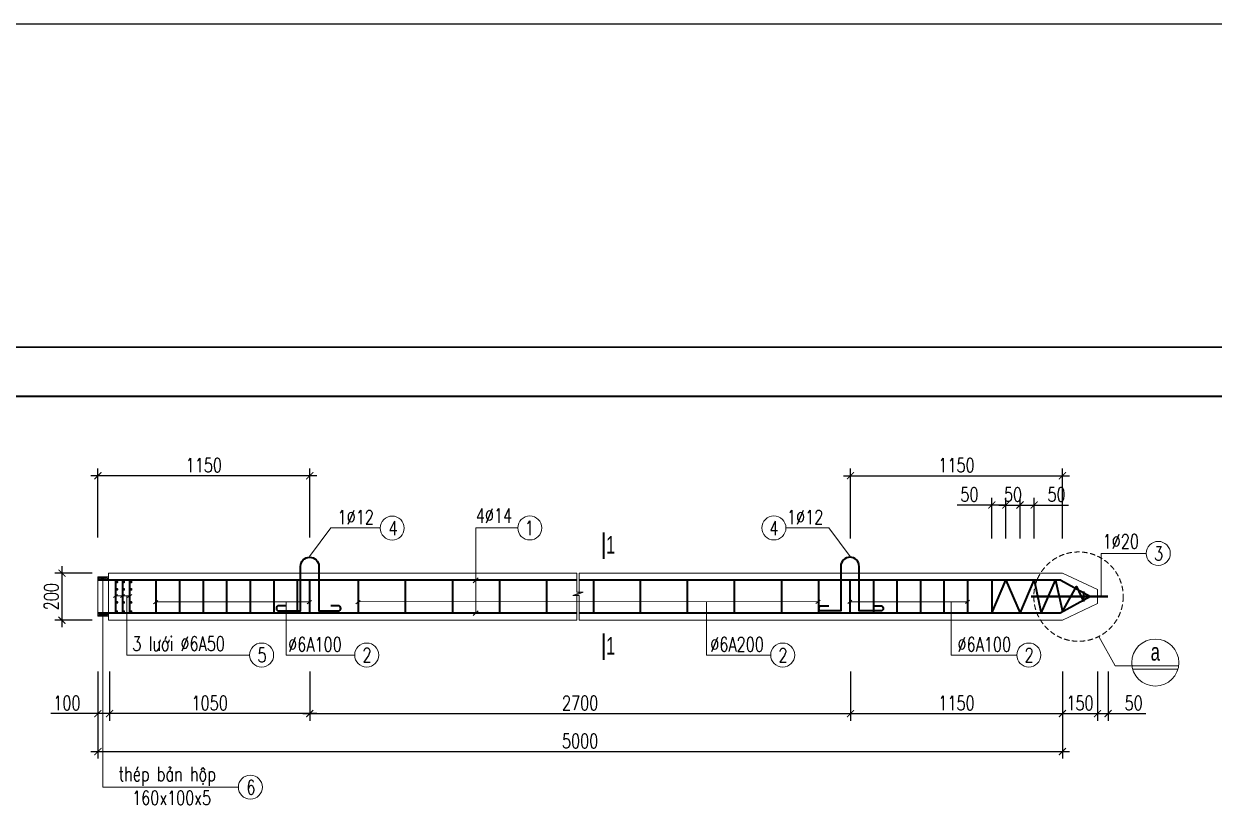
# Model space of a CAD drawing. Extents: x -2098986 to 943, y -1296280 to 73591.
# Drawn here: x -1812149 to -1795292, y -1062974 to -1051774 of the extents above; entities that cross this region are included whole.
import ezdxf
from ezdxf.enums import TextEntityAlignment as Align

# ---------------------------------------------------------------- set-up
doc = ezdxf.new("R2010")
doc.units = 0
doc.header["$LTSCALE"] = 150
doc.header["$PDMODE"] = 35
doc.linetypes.add('HIDDEN', pattern=[0.375, 0.25, -0.125])
doc.layers.get('Defpoints').update_dxf_attribs({"lineweight": 18})
for name, color, linetype, lineweight in [('05.Text', 253, 'Continuous', 18), ('11.Khung bo', 32, 'Continuous', 50), ('12.Khung', 36, 'Continuous', 25), ('KCVN-THAY', 7, 'Continuous', 25), ('LS-DIM', 251, 'Continuous', 13), ('LS-HATCH', 147, 'Continuous', 9), ('LS-TEXT', 60, 'Continuous', 20), ('LS-THAY', 7, 'Continuous', 20), ('LS-THEP', 3, 'Continuous', 35)]:
    doc.layers.add(name, color=color, linetype=linetype, lineweight=lineweight)
doc.layers.add('DIM', color=1, linetype='Continuous')
doc.layers.add('Tpl_Bound', color=1, linetype='Continuous', plot=False)
doc.styles.add('KCVN-LEADER', font='vnromadi.shx', dxfattribs={"width": 0.7, "height": 4})
doc.styles.add('ROMANS', font='ROMANS.shx', dxfattribs={"width": 0.75, "bigfont": 'VNS.shx'})
doc.styles.add('vnsimpli', font='vnsimli.shx', dxfattribs={"width": 0.75})
doc.dimstyles.new('D50(200)', dxfattribs={"dimtxt": 200, "dimasz": 100, "dimexe": 100, "dimexo": 0, "dimgap": 50, "dimtad": 1, "dimdec": 0, "dimlfac": 0.5, "dimzin": 0, "dimdsep": 46, "dimtxsty": 'vnsimpli', "dimblk1": 'ARCHTICK', "dimblk2": 'ARCHTICK', "dimsah": 1, "dimcen": 0, "dimdle": 100, "dimclrd": 256, "dimclre": 256, "dimclrt": 60, "dimadec": 0, "dimazin": 0, "dimtfac": 0.02, "dimtdec": 0, "dimtmove": 0, "dimatfit": 3, "dimldrblk": 'ARCHTICK', "dimfxl": 100, "dimtolj": 1, "dimtzin": 0, "dimarcsym": 0})

# ---------------------------------------------------------------- blocks, each defined once
blk = doc.blocks.new('_ArchTick')
at = {"layer": 'DIM', "color": 0, "const_width": 0.15}
blk.add_lwpolyline([(-0.5, -0.5), (0.5, 0.5)], dxfattribs=at)
blk = doc.blocks.new('*D204')
at = {"layer": 'Defpoints', "color": 0, "transparency": 16777216}
for p in [(-1798242, -1058593), (-1798442, -1059066), (-1798242, -1059066)]:
    blk.add_point(p, dxfattribs=at)
at = {"layer": 'LS-DIM', "lineweight": -2, "transparency": 16777216}
for p, q in [((-1798442, -1059066), (-1798442, -1058493)), ((-1798242, -1059066), (-1798242, -1058493)), ((-1798442, -1058593), (-1798930, -1058593)), ((-1798242, -1058593), (-1798542, -1058593))]:
    blk.add_line(p, q, dxfattribs=at)
at = {"layer": 'LS-DIM', "lineweight": -2, "transparency": 16777216, "xscale": 100, "yscale": 100, "zscale": 100, "rotation": 180}
blk.add_blockref('_ArchTick', (-1798442, -1058593), dxfattribs=at)
at = {"layer": 'LS-DIM', "lineweight": -2, "transparency": 16777216, "xscale": 100, "yscale": 100, "zscale": 100}
blk.add_blockref('_ArchTick', (-1798242, -1058593), dxfattribs=at)
at = {"layer": 'LS-DIM', "color": 60, "transparency": 16777216, "insert": (-1798758, -1058443), "char_height": 200, "attachment_point": 5, "style": 'vnsimpli'}
blk.add_mtext('\\A1;50', dxfattribs=at)
blk = doc.blocks.new('*D205')
at = {"layer": 'Defpoints', "color": 0, "transparency": 16777216}
for p in [(-1811179, -1059559), (-1811609, -1060226), (-1811179, -1060226)]:
    blk.add_point(p, dxfattribs=at)
at = {"layer": 'LS-DIM', "lineweight": -2, "transparency": 16777216}
for p, q in [((-1811179, -1059559), (-1811709, -1059559)), ((-1811609, -1059459), (-1811609, -1060326)), ((-1811179, -1060226), (-1811709, -1060226))]:
    blk.add_line(p, q, dxfattribs=at)
at = {"layer": 'LS-DIM', "lineweight": -2, "transparency": 16777216, "xscale": 100, "yscale": 100, "zscale": 100}
for p, rotation in [((-1811609, -1059559), 90), ((-1811609, -1060226), 270)]:
    blk.add_blockref('_ArchTick', p, dxfattribs=dict(at, rotation=rotation))
at = {"layer": 'LS-DIM', "color": 60, "transparency": 16777216, "insert": (-1811759, -1059892), "char_height": 200, "attachment_point": 5, "rotation": 90, "style": 'vnsimpli'}
blk.add_mtext('\\A1;200', dxfattribs=at)
blk = doc.blocks.new('*D206')
at = {"layer": 'Defpoints', "color": 0, "transparency": 16777216}
for p in [(-1796944, -1060953), (-1796795, -1060953), (-1796795, -1061549)]:
    blk.add_point(p, dxfattribs=at)
at = {"layer": 'LS-DIM', "lineweight": -2, "transparency": 16777216}
for p, q in [((-1796944, -1060953), (-1796944, -1061649)), ((-1796795, -1060953), (-1796795, -1061649)), ((-1797044, -1061549), (-1796795, -1061549)), ((-1796795, -1061549), (-1796261, -1061549))]:
    blk.add_line(p, q, dxfattribs=at)
at = {"layer": 'LS-DIM', "lineweight": -2, "transparency": 16777216, "xscale": 100, "yscale": 100, "zscale": 100, "rotation": 180}
blk.add_blockref('_ArchTick', (-1796944, -1061549), dxfattribs=at)
at = {"layer": 'LS-DIM', "lineweight": -2, "transparency": 16777216, "xscale": 100, "yscale": 100, "zscale": 100}
blk.add_blockref('_ArchTick', (-1796795, -1061549), dxfattribs=at)
at = {"layer": 'LS-DIM', "color": 60, "transparency": 16777216, "insert": (-1796433, -1061399), "char_height": 200, "attachment_point": 5, "style": 'vnsimpli'}
blk.add_mtext('\\A1;50', dxfattribs=at)
blk = doc.blocks.new('*D207')
at = {"layer": 'Defpoints', "color": 0, "transparency": 16777216}
for p in [(-1797442, -1060953), (-1796944, -1060953), (-1796944, -1061549)]:
    blk.add_point(p, dxfattribs=at)
at = {"layer": 'LS-DIM', "lineweight": -2, "transparency": 16777216}
for p, q in [((-1797442, -1060953), (-1797442, -1061649)), ((-1796944, -1060953), (-1796944, -1061649)), ((-1797542, -1061549), (-1796844, -1061549))]:
    blk.add_line(p, q, dxfattribs=at)
at = {"layer": 'LS-DIM', "lineweight": -2, "transparency": 16777216, "xscale": 100, "yscale": 100, "zscale": 100, "rotation": 180}
blk.add_blockref('_ArchTick', (-1797442, -1061549), dxfattribs=at)
at = {"layer": 'LS-DIM', "lineweight": -2, "transparency": 16777216, "xscale": 100, "yscale": 100, "zscale": 100}
blk.add_blockref('_ArchTick', (-1796944, -1061549), dxfattribs=at)
at = {"layer": 'LS-DIM', "color": 60, "transparency": 16777216, "insert": (-1797193, -1061399), "char_height": 200, "attachment_point": 5, "style": 'vnsimpli'}
blk.add_mtext('\\A1;150', dxfattribs=at)
blk = doc.blocks.new('*D208')
at = {"layer": 'Defpoints', "color": 0, "transparency": 16777216}
for p in [(-1811100, -1058178), (-1811100, -1059053), (-1808100, -1059053)]:
    blk.add_point(p, dxfattribs=at)
at = {"layer": 'LS-DIM', "lineweight": -2, "transparency": 16777216}
for p, q in [((-1811100, -1059053), (-1811100, -1058078)), ((-1808100, -1059053), (-1808100, -1058078)), ((-1808000, -1058178), (-1811200, -1058178))]:
    blk.add_line(p, q, dxfattribs=at)
at = {"layer": 'LS-DIM', "lineweight": -2, "transparency": 16777216, "xscale": 100, "yscale": 100, "zscale": 100, "rotation": 180}
blk.add_blockref('_ArchTick', (-1811100, -1058178), dxfattribs=at)
at = {"layer": 'LS-DIM', "lineweight": -2, "transparency": 16777216, "xscale": 100, "yscale": 100, "zscale": 100}
blk.add_blockref('_ArchTick', (-1808100, -1058178), dxfattribs=at)
at = {"layer": 'LS-DIM', "color": 60, "transparency": 16777216, "insert": (-1809600, -1058028), "char_height": 200, "attachment_point": 5, "style": 'vnsimpli'}
blk.add_mtext('\\A1;1150', dxfattribs=at)
blk = doc.blocks.new('*D209')
at = {"layer": 'Defpoints', "color": 0, "transparency": 16777216}
for p in [(-1811100, -1060953), (-1810934, -1060953), (-1810934, -1061549)]:
    blk.add_point(p, dxfattribs=at)
at = {"layer": 'LS-DIM', "lineweight": -2, "transparency": 16777216}
for p, q in [((-1811100, -1060953), (-1811100, -1061649)), ((-1810934, -1060953), (-1810934, -1061649)), ((-1811100, -1061549), (-1811767, -1061549)), ((-1810934, -1061549), (-1811200, -1061549))]:
    blk.add_line(p, q, dxfattribs=at)
at = {"layer": 'LS-DIM', "lineweight": -2, "transparency": 16777216, "xscale": 100, "yscale": 100, "zscale": 100, "rotation": 180}
blk.add_blockref('_ArchTick', (-1811100, -1061549), dxfattribs=at)
at = {"layer": 'LS-DIM', "lineweight": -2, "transparency": 16777216, "xscale": 100, "yscale": 100, "zscale": 100}
blk.add_blockref('_ArchTick', (-1810934, -1061549), dxfattribs=at)
at = {"layer": 'LS-DIM', "color": 60, "transparency": 16777216, "insert": (-1811538, -1061399), "char_height": 200, "attachment_point": 5, "style": 'vnsimpli'}
blk.add_mtext('\\A1;100', dxfattribs=at)
blk = doc.blocks.new('*D210')
at = {"layer": 'Defpoints', "color": 0, "transparency": 16777216}
for p in [(-1810934, -1060953), (-1808100, -1060953), (-1810934, -1061549)]:
    blk.add_point(p, dxfattribs=at)
at = {"layer": 'LS-DIM', "lineweight": -2, "transparency": 16777216}
for p, q in [((-1810934, -1060953), (-1810934, -1061649)), ((-1808100, -1060953), (-1808100, -1061649)), ((-1808000, -1061549), (-1811034, -1061549))]:
    blk.add_line(p, q, dxfattribs=at)
at = {"layer": 'LS-DIM', "lineweight": -2, "transparency": 16777216, "xscale": 100, "yscale": 100, "zscale": 100, "rotation": 180}
blk.add_blockref('_ArchTick', (-1810934, -1061549), dxfattribs=at)
at = {"layer": 'LS-DIM', "lineweight": -2, "transparency": 16777216, "xscale": 100, "yscale": 100, "zscale": 100}
blk.add_blockref('_ArchTick', (-1808100, -1061549), dxfattribs=at)
at = {"layer": 'LS-DIM', "color": 60, "transparency": 16777216, "insert": (-1809517, -1061399), "char_height": 200, "attachment_point": 5, "style": 'vnsimpli'}
blk.add_mtext('\\A1;1050', dxfattribs=at)
blk = doc.blocks.new('*D211')
at = {"layer": 'Defpoints', "color": 0, "transparency": 16777216}
for p in [(-1811100, -1060953), (-1797442, -1060953), (-1797442, -1062087)]:
    blk.add_point(p, dxfattribs=at)
at = {"layer": 'LS-DIM', "lineweight": -2, "transparency": 16777216}
for p, q in [((-1811100, -1060953), (-1811100, -1062187)), ((-1797442, -1060953), (-1797442, -1062187)), ((-1811200, -1062087), (-1797342, -1062087))]:
    blk.add_line(p, q, dxfattribs=at)
at = {"layer": 'LS-DIM', "lineweight": -2, "transparency": 16777216, "xscale": 100, "yscale": 100, "zscale": 100, "rotation": 180}
blk.add_blockref('_ArchTick', (-1811100, -1062087), dxfattribs=at)
at = {"layer": 'LS-DIM', "lineweight": -2, "transparency": 16777216, "xscale": 100, "yscale": 100, "zscale": 100}
blk.add_blockref('_ArchTick', (-1797442, -1062087), dxfattribs=at)
at = {"layer": 'LS-DIM', "color": 60, "transparency": 16777216, "insert": (-1804271, -1061937), "char_height": 200, "attachment_point": 5, "style": 'vnsimpli'}
blk.add_mtext('\\A1;5000', dxfattribs=at)
blk = doc.blocks.new('*D212')
at = {"layer": 'Defpoints', "color": 0, "transparency": 16777216}
for p in [(-1797442, -1058178), (-1800442, -1059066), (-1797442, -1059066)]:
    blk.add_point(p, dxfattribs=at)
at = {"layer": 'LS-DIM', "lineweight": -2, "transparency": 16777216}
for p, q in [((-1800442, -1059066), (-1800442, -1058078)), ((-1797442, -1059066), (-1797442, -1058078)), ((-1800542, -1058178), (-1797342, -1058178))]:
    blk.add_line(p, q, dxfattribs=at)
at = {"layer": 'LS-DIM', "lineweight": -2, "transparency": 16777216, "xscale": 100, "yscale": 100, "zscale": 100, "rotation": 180}
blk.add_blockref('_ArchTick', (-1800442, -1058178), dxfattribs=at)
at = {"layer": 'LS-DIM', "lineweight": -2, "transparency": 16777216, "xscale": 100, "yscale": 100, "zscale": 100}
blk.add_blockref('_ArchTick', (-1797442, -1058178), dxfattribs=at)
at = {"layer": 'LS-DIM', "color": 60, "transparency": 16777216, "insert": (-1798942, -1058028), "char_height": 200, "attachment_point": 5, "style": 'vnsimpli'}
blk.add_mtext('\\A1;1150', dxfattribs=at)
blk = doc.blocks.new('*D213')
at = {"layer": 'Defpoints', "color": 0, "transparency": 16777216}
for p in [(-1800442, -1060953), (-1797442, -1060953), (-1797442, -1061549)]:
    blk.add_point(p, dxfattribs=at)
at = {"layer": 'LS-DIM', "lineweight": -2, "transparency": 16777216}
for p, q in [((-1800442, -1060953), (-1800442, -1061649)), ((-1797442, -1060953), (-1797442, -1061649)), ((-1800542, -1061549), (-1797342, -1061549))]:
    blk.add_line(p, q, dxfattribs=at)
at = {"layer": 'LS-DIM', "lineweight": -2, "transparency": 16777216, "xscale": 100, "yscale": 100, "zscale": 100, "rotation": 180}
blk.add_blockref('_ArchTick', (-1800442, -1061549), dxfattribs=at)
at = {"layer": 'LS-DIM', "lineweight": -2, "transparency": 16777216, "xscale": 100, "yscale": 100, "zscale": 100}
blk.add_blockref('_ArchTick', (-1797442, -1061549), dxfattribs=at)
at = {"layer": 'LS-DIM', "color": 60, "transparency": 16777216, "insert": (-1798942, -1061399), "char_height": 200, "attachment_point": 5, "style": 'vnsimpli'}
blk.add_mtext('\\A1;1150', dxfattribs=at)
blk = doc.blocks.new('*D214')
at = {"layer": 'Defpoints', "color": 0, "transparency": 16777216}
for p in [(-1808100, -1060953), (-1800442, -1060953), (-1800442, -1061549)]:
    blk.add_point(p, dxfattribs=at)
at = {"layer": 'LS-DIM', "lineweight": -2, "transparency": 16777216}
for p, q in [((-1808100, -1060953), (-1808100, -1061649)), ((-1800442, -1060953), (-1800442, -1061649)), ((-1808200, -1061549), (-1800342, -1061549))]:
    blk.add_line(p, q, dxfattribs=at)
at = {"layer": 'LS-DIM', "lineweight": -2, "transparency": 16777216, "xscale": 100, "yscale": 100, "zscale": 100, "rotation": 180}
blk.add_blockref('_ArchTick', (-1808100, -1061549), dxfattribs=at)
at = {"layer": 'LS-DIM', "lineweight": -2, "transparency": 16777216, "xscale": 100, "yscale": 100, "zscale": 100}
blk.add_blockref('_ArchTick', (-1800442, -1061549), dxfattribs=at)
at = {"layer": 'LS-DIM', "color": 60, "transparency": 16777216, "insert": (-1804271, -1061399), "char_height": 200, "attachment_point": 5, "style": 'vnsimpli'}
blk.add_mtext('\\A1;2700', dxfattribs=at)
blk = doc.blocks.new('*D246')
at = {"layer": 'Defpoints', "color": 0, "transparency": 16777216}
for p in [(-1798042, -1058593), (-1798242, -1059066), (-1798042, -1059066)]:
    blk.add_point(p, dxfattribs=at)
at = {"layer": 'LS-DIM', "lineweight": -2, "transparency": 16777216}
for p, q in [((-1798242, -1059066), (-1798242, -1058493)), ((-1798042, -1059066), (-1798042, -1058493)), ((-1798342, -1058593), (-1797942, -1058593))]:
    blk.add_line(p, q, dxfattribs=at)
at = {"layer": 'LS-DIM', "lineweight": -2, "transparency": 16777216, "xscale": 100, "yscale": 100, "zscale": 100, "rotation": 180}
blk.add_blockref('_ArchTick', (-1798242, -1058593), dxfattribs=at)
at = {"layer": 'LS-DIM', "lineweight": -2, "transparency": 16777216, "xscale": 100, "yscale": 100, "zscale": 100}
blk.add_blockref('_ArchTick', (-1798042, -1058593), dxfattribs=at)
at = {"layer": 'LS-DIM', "color": 60, "transparency": 16777216, "insert": (-1798142, -1058443), "char_height": 200, "attachment_point": 5, "style": 'vnsimpli'}
blk.add_mtext('\\A1;50', dxfattribs=at)
blk = doc.blocks.new('*D247')
at = {"layer": 'Defpoints', "color": 0, "transparency": 16777216}
for p in [(-1797842, -1058593), (-1798042, -1059066), (-1797842, -1059066)]:
    blk.add_point(p, dxfattribs=at)
at = {"layer": 'LS-DIM', "lineweight": -2, "transparency": 16777216}
for p, q in [((-1798042, -1059066), (-1798042, -1058493)), ((-1797842, -1059066), (-1797842, -1058493)), ((-1798142, -1058593), (-1797842, -1058593)), ((-1797842, -1058593), (-1797354, -1058593))]:
    blk.add_line(p, q, dxfattribs=at)
at = {"layer": 'LS-DIM', "lineweight": -2, "transparency": 16777216, "xscale": 100, "yscale": 100, "zscale": 100, "rotation": 180}
blk.add_blockref('_ArchTick', (-1798042, -1058593), dxfattribs=at)
at = {"layer": 'LS-DIM', "lineweight": -2, "transparency": 16777216, "xscale": 100, "yscale": 100, "zscale": 100}
blk.add_blockref('_ArchTick', (-1797842, -1058593), dxfattribs=at)
at = {"layer": 'LS-DIM', "color": 60, "transparency": 16777216, "insert": (-1797525, -1058443), "char_height": 200, "attachment_point": 5, "style": 'vnsimpli'}
blk.add_mtext('\\A1;50', dxfattribs=at)
blk = doc.blocks.new('*U4')
at = {"layer": 'KCVN-THAY', "color": 140}
blk.add_lwpolyline([(214871.76, 86966.68), (215381.8, 86966.68), (215381.8, 86579.68), (214871.76, 86579.68)], close=True, dxfattribs=at)
blk = doc.blocks.new('100')
at = {"layer": '11.Khung bo', "const_width": 26.7}
blk.add_lwpolyline([(1860913, -945240), (1860913, -916940), (1896063, -916940), (1896063, -945240)], close=True, dxfattribs=at)
blk.add_lwpolyline([(1860913, -945240), (1860913, -916940), (1896063, -916940), (1896063, -945240)], close=True, dxfattribs=at)
blk.add_lwpolyline([(1860913, -945240), (1860913, -916940), (1896063, -916940), (1896063, -945240)], close=True, dxfattribs=at)
at = {"layer": '12.Khung'}
blk.add_lwpolyline([(1901579, -945940), (1901579, -916240), (1859580, -916240), (1859580, -945940)], close=True, dxfattribs=at)
blk.add_lwpolyline([(1901579, -945940), (1901579, -916240), (1859580, -916240), (1859580, -945940)], close=True, dxfattribs=at)
blk.add_lwpolyline([(1901579, -945940), (1901579, -916240), (1859580, -916240), (1859580, -945940)], close=True, dxfattribs=at)

msp = doc.modelspace()

# ---------------------------------------------------------------- hatches: boundary and pattern name
at = {"layer": 'LS-HATCH'}
h = msp.add_hatch(dxfattribs=at)
h.set_pattern_fill('ANSI31', color=256, scale=133.333333, style=0)
h.set_pattern_definition([(45, (-1975902.686, -1268600.645), (-11.785113, 11.785113), [])])
h.paths.add_polyline_path([(-1811029.5, -1059633.6, -0.4142136), (-1811034.5, -1059628.6, -1), (-1811024.5, -1059628.6, -0.4142136), (-1811029.5, -1059633.6), (-1811029.5, -1059653.2), (-1810950.3, -1059653.2), (-1810950.3, -1059611.9), (-1811100.3, -1059611.9), (-1811100.3, -1059653.2), (-1811029.5, -1059653.2)])
h.paths.add_polyline_path([(-1810950.3, -1060128.7), (-1811029.5, -1060128.7), (-1811029.5, -1060142.9, -0.4142136), (-1811024.5, -1060147.9, -0.4142136), (-1811029.5, -1060152.9), (-1811029.5, -1060170), (-1810950.3, -1060170)])
h.paths.add_polyline_path([(-1811029.5, -1060152.9, -0.4142136), (-1811034.5, -1060147.9, -0.4142136), (-1811029.5, -1060142.9), (-1811029.5, -1060128.7), (-1811100.3, -1060128.7), (-1811100.3, -1060170), (-1811029.5, -1060170)])

# ---------------------------------------------------------------- linework, layer by layer
at = {"layer": 'LS-DIM'}
for p, q in [((-1808102.9, -1059324.1), (-1807800.9, -1058918.2)), ((-1807800.9, -1058918.2), (-1807102, -1058918.2)), ((-1805748.3, -1058916.8), (-1805154.2, -1058916.8)), ((-1805748.3, -1060125.6), (-1805748.3, -1058916.8)), ((-1800749.7, -1058918.2), (-1801356.9, -1058918.2)), ((-1800447.7, -1059324.1), (-1800749.7, -1058918.2)), ((-1796890.5, -1059278.8), (-1796254.1, -1059278.8)), ((-1796890.5, -1059894.8), (-1796890.5, -1059278.8)), ((-1811029.5, -1059614.6), (-1811029.5, -1062591.3)), ((-1805783.7, -1059694.3), (-1805712.9, -1059623.6)), ((-1810850.3, -1059882.4), (-1810650.3, -1059882.4)), ((-1808435, -1059967.2), (-1808435, -1060718.7)), ((-1805783.7, -1060161), (-1805712.9, -1060090.3)), ((-1802481.2, -1059967.2), (-1802481.2, -1060718.7)), ((-1798785.1, -1059967.2), (-1800451.8, -1059967.2)), ((-1799018.1, -1059967.2), (-1799018.1, -1060718.7)), ((-1810687.7, -1060718.7), (-1808950.9, -1060718.7)), ((-1808435, -1060718.7), (-1807463.4, -1060718.7)), ((-1802481.2, -1060718.7), (-1801572.5, -1060718.7)), ((-1799018.1, -1060718.7), (-1798087.5, -1060718.7)), ((-1811029.5, -1062591.3), (-1809110.7, -1062591.3))]:
    msp.add_line(p, q, dxfattribs=at)
at = {"layer": 'LS-DIM', "linetype": 'Continuous'}
for p, q in [((-1810879.8, -1059905.9), (-1810820.7, -1059859)), ((-1810779.8, -1059905.9), (-1810720.7, -1059859)), ((-1810687.7, -1059882.4), (-1810687.7, -1060718.7)), ((-1810679.8, -1059905.9), (-1810620.7, -1059859)), ((-1810311, -1059994.2), (-1810251.9, -1059947.3)), ((-1810276.9, -1059967.2), (-1808101.7, -1059967.2)), ((-1808134.3, -1059994.2), (-1808075.3, -1059947.3)), ((-1807447.2, -1059994.2), (-1807388.1, -1059947.3)), ((-1807413.1, -1059967.2), (-1800897.8, -1059962.7)), ((-1800931.9, -1059990.6), (-1800872.8, -1059943.7)), ((-1800481.3, -1059990.6), (-1800422.2, -1059943.7)), ((-1798814.6, -1059990.6), (-1798755.6, -1059943.7)), ((-1796926.8, -1060455.9), (-1796696.9, -1060872.7)), ((-1796696.9, -1060872.7), (-1795796.2, -1060872.7))]:
    msp.add_line(p, q, dxfattribs=at)
at = {"layer": 'LS-DIM', "ltscale": 100}
for points in [[(-1804316, -1059558.9), (-1804315.9, -1059828.8), (-1804259.2, -1059828.8), (-1804372.7, -1059874.2), (-1804315.9, -1059874.2), (-1804315.8, -1060225.6)], [(-1804285.3, -1059558.9), (-1804285.3, -1059828.8), (-1804228.5, -1059828.8), (-1804342, -1059874.2), (-1804285.2, -1059874.2), (-1804285.2, -1060225.6)]]:
    msp.add_lwpolyline(points, dxfattribs=at)
at = {"layer": 'LS-DIM', "linetype": 'HIDDEN', "ltscale": 2}
msp.add_circle((-1797213.5, -1059891.4), 633.1, dxfattribs=at)
at = {"layer": 'LS-THAY'}
for p, q in [((-1810950.3, -1059558.9), (-1810950.3, -1060225.6)), ((-1811100.3, -1059611.9), (-1810950.3, -1059611.9)), ((-1811100.3, -1059611.9), (-1811100.3, -1060170)), ((-1811100.3, -1059653.2), (-1810950.3, -1059653.2)), ((-1796944, -1059789.5), (-1796944, -1059989.5)), ((-1797441.8, -1060225.6), (-1796944, -1059989.5)), ((-1811100.3, -1060128.7), (-1810950.3, -1060128.7)), ((-1811100.3, -1060170), (-1810950.3, -1060170))]:
    msp.add_line(p, q, dxfattribs=at)
at = {"layer": 'LS-THAY', "linetype": 'Continuous'}
msp.add_line((-1796447, -1060917.2), (-1795805.6, -1060917.2), dxfattribs=at)
at = {"layer": 'LS-THAY'}
for points in [[(-1810950.3, -1059558.9), (-1804316, -1059558.9)], [(-1804285.3, -1059558.9), (-1797441.8, -1059558.9), (-1797441.8, -1059558.9), (-1796944, -1059789.5)], [(-1810950.3, -1060225.6), (-1804315.8, -1060225.6)], [(-1804285.2, -1060225.6), (-1797441.8, -1060225.6), (-1797441.8, -1060225.6)]]:
    msp.add_lwpolyline(points, dxfattribs=at)
for centre in [(-1806932, -1058919.8), (-1804984.1, -1058918.3), (-1801527, -1058918.2), (-1796084, -1059278.8), (-1808780.8, -1060718.7), (-1807293.3, -1060718.7), (-1801402.4, -1060718.7), (-1797917.4, -1060718.7), (-1808940.6, -1062591.3)]:
    msp.add_circle(centre, 170.1, dxfattribs=at)
at = {"layer": 'LS-THAY', "linetype": 'Continuous'}
msp.add_circle((-1796126.3, -1060826.3), 333.3, dxfattribs=at)
at = {"layer": 'LS-THEP'}
for p, q in [((-1803942.4, -1058984.6), (-1803942.4, -1059357.5)), ((-1810850.3, -1059658.9), (-1810850.3, -1060125.6)), ((-1810750.3, -1059658.9), (-1810750.3, -1060125.6)), ((-1810650.3, -1059658.9), (-1810650.3, -1060125.6)), ((-1810276.9, -1059658.9), (-1810276.9, -1060125.6)), ((-1809943.5, -1059658.9), (-1809943.5, -1060125.6)), ((-1809610.2, -1059658.9), (-1809610.2, -1060125.6)), ((-1809276.9, -1059658.9), (-1809276.9, -1060125.6)), ((-1808943.5, -1059658.9), (-1808943.5, -1060125.6)), ((-1808610.2, -1059658.9), (-1808610.2, -1060125.6)), ((-1808276.9, -1059658.9), (-1808276.9, -1060125.6)), ((-1808101.7, -1059658.9), (-1808101.7, -1060125.6)), ((-1807413.1, -1059658.9), (-1807413.1, -1060125.6)), ((-1806746.4, -1059658.9), (-1806746.4, -1060125.6)), ((-1806079.8, -1059658.9), (-1806079.8, -1060125.6)), ((-1805413.1, -1059658.9), (-1805413.1, -1060125.6)), ((-1804746.4, -1059658.9), (-1804746.4, -1060125.6)), ((-1804079.8, -1059658.9), (-1804079.8, -1060125.6)), ((-1803421.3, -1059658.9), (-1803421.3, -1060125.6)), ((-1802754.7, -1059658.9), (-1802754.7, -1060125.6)), ((-1802088, -1059658.9), (-1802088, -1060125.6)), ((-1801421.3, -1059658.9), (-1801421.3, -1060125.6)), ((-1800897.8, -1059658.9), (-1800897.8, -1060125.6)), ((-1800451.8, -1059658.9), (-1800451.8, -1060125.6)), ((-1800451.8, -1059658.9), (-1800451.8, -1060125.6)), ((-1800118.4, -1059658.9), (-1800118.4, -1060125.6)), ((-1799785.1, -1059658.9), (-1799785.1, -1060125.6)), ((-1799451.8, -1059658.9), (-1799451.8, -1060125.6)), ((-1799118.4, -1059658.9), (-1799118.4, -1060125.6)), ((-1798785.1, -1059658.9), (-1798785.1, -1060125.6)), ((-1798441.8, -1059658.9), (-1798441.8, -1060125.6)), ((-1797462.7, -1059658.9), (-1797044, -1059889.5)), ((-1797044, -1059889.5), (-1797473.7, -1060125.6)), ((-1797141.8, -1059820), (-1797141.8, -1059958.4)), ((-1803942.4, -1060416), (-1803942.4, -1060789))]:
    msp.add_line(p, q, dxfattribs=at)
at = {"layer": 'LS-THEP', "linetype": 'Continuous'}
for points in [[(-1808438, -1060021.2), (-1808536, -1060021.2, 1), (-1808536, -1060093.8), (-1808229.9, -1060093.8), (-1808229.9, -1059462.8, -1), (-1807970.6, -1059462.8), (-1807970.6, -1060093.8), (-1807696.6, -1060093.8, 1), (-1807696.6, -1060021.2), (-1807799.7, -1060021.2)], [(-1800112.6, -1060021.2), (-1800014.6, -1060021.2, -1), (-1800014.6, -1060093.8), (-1800320.7, -1060093.8), (-1800320.7, -1059462.8, 1), (-1800580, -1059462.8), (-1800580, -1060093.8), (-1800854, -1060093.8, -1), (-1800854, -1060021.2), (-1800750.9, -1060021.2)]]:
    msp.add_lwpolyline(points, format="xyb", dxfattribs=at)
at = {"layer": 'LS-THEP'}
for points in [[(-1804316, -1059658.9), (-1811100.3, -1059658.9)], [(-1797462.7, -1059658.9), (-1797462.7, -1059658.9), (-1804285.3, -1059658.9)], [(-1798441.8, -1060125.6), (-1798241.8, -1059658.9), (-1798041.8, -1060125.6), (-1797841.8, -1059658.9), (-1797741.8, -1060125.6), (-1797541.8, -1059658.9), (-1797441.8, -1060103.1), (-1797241.8, -1059749), (-1797141.8, -1059958.4)], [(-1804315.9, -1060125.6), (-1811100.3, -1060125.6)], [(-1797473.7, -1060125.6), (-1797473.7, -1060125.6), (-1804285.2, -1060125.6)]]:
    msp.add_lwpolyline(points, dxfattribs=at)
for points, const_width in [([(-1811034.5, -1059628.6, 1), (-1811024.5, -1059628.6, 1)], 10), ([(-1810840.1, -1059683.4, 1), (-1810820.1, -1059683.4, 1)], 20), ([(-1810743.5, -1059683.4, 1), (-1810723.5, -1059683.4, 1)], 20), ([(-1810639.6, -1059683.4, 1), (-1810619.6, -1059683.4, 1)], 20), ([(-1810840.1, -1059789, 1), (-1810820.1, -1059789, 1)], 20), ([(-1810743.5, -1059789, 1), (-1810723.5, -1059789, 1)], 20), ([(-1810639.6, -1059789, 1), (-1810619.6, -1059789, 1)], 20), ([(-1810842.7, -1060103.6, 1), (-1810822.7, -1060103.6, 1)], 20), ([(-1810840.1, -1059973.3, 1), (-1810820.1, -1059973.3, 1)], 20), ([(-1810743.5, -1059973.3, 1), (-1810723.5, -1059973.3, 1)], 20), ([(-1810743.5, -1060103.6, 1), (-1810723.5, -1060103.6, 1)], 20), ([(-1810639.6, -1059973.3, 1), (-1810619.6, -1059973.3, 1)], 20), ([(-1810639.6, -1060103.6, 1), (-1810619.6, -1060103.6, 1)], 20), ([(-1811034.5, -1060147.9, 1), (-1811024.5, -1060147.9, 1)], 10)]:
    msp.add_lwpolyline(points, format="xyb", close=True, dxfattribs=dict(at, const_width=const_width))
at = {"layer": 'LS-THEP', "const_width": 33.3}
msp.add_lwpolyline([(-1797887, -1059889.5), (-1796794.8, -1059889.5)], dxfattribs=at)
at = {"layer": 'Tpl_Bound', "color": 1}
msp.add_lwpolyline([(-1814641.9, -1086054.7), (-1814641.9, -1056354.7), (-1772641.9, -1056354.7), (-1772641.9, -1086054.7)], close=True, dxfattribs=at)

# ---------------------------------------------------------------- block references
at = {"layer": '05.Text', "xscale": 1.000009185772931, "yscale": 1.000009185772931, "zscale": 1.000009185772931}
msp.add_blockref('100', (-3674238.6, -140106.2), dxfattribs=at)
at = {"layer": 'Defpoints', "xscale": 100, "yscale": 100, "zscale": 100}
msp.add_blockref('*U4', (-23306152.6, -9748442.1), dxfattribs=at)

# ---------------------------------------------------------------- texts
at = {"layer": 'LS-TEXT'}
for s, height, style, width, p in [('1`12', 200, 'vnsimpli', 0.75, (-1807705.6, -1058864.1)), ('4`14', 200, 'vnsimpli', 0.75, (-1805748, -1058843.3)), ('1`12', 200, 'vnsimpli', 0.75, (-1801342, -1058864.1)), ('1', 250, 'KCVN-LEADER', 0.7, (-1803904.4, -1059283.1)), ('1`20', 200, 'vnsimpli', 0.75, (-1796872.1, -1059208.5)), ('3 l\xadíi %%C6A50', 200, 'vnsimpli', 0.75, (-1810612.5, -1060657.9)), ('%%C6A100', 200, 'vnsimpli', 0.75, (-1808405.4, -1060667.9)), ('1', 250, 'KCVN-LEADER', 0.7, (-1803904.4, -1060714.6)), ('%%C6A200', 200, 'vnsimpli', 0.75, (-1802428, -1060667.9)), ('%%C6A100', 200, 'vnsimpli', 0.75, (-1798927.1, -1060667.9)), ('thÐp b¶n hép', 200, 'vnsimpli', 0.75, (-1810805.1, -1062504.2)), ('160x100x5', 200, 'ROMANS', 0.75, (-1810615.4, -1062841.5))]:
    msp.add_text(s, height=height, dxfattribs=dict(at, style=style, width=width)).set_placement(p)
at = {"layer": 'LS-TEXT', "style": 'vnsimpli', "width": 0.75}
for s, p in [('4', (-1806918.9, -1058919.9)), ('1', (-1804988.5, -1058918.5)), ('4', (-1801527.6, -1058919.9)), ('3', (-1796079.4, -1059280)), ('5', (-1808776.3, -1060718.5)), ('2', (-1807288.8, -1060718.7)), ('2', (-1801397.9, -1060720)), ('2', (-1797912.9, -1060720.5)), ('6', (-1808932.5, -1062593))]:
    msp.add_text(s, height=200, dxfattribs=at).set_placement(p, align=Align.MIDDLE)
at = {"layer": 'LS-TEXT', "style": 'KCVN-LEADER', "width": 0.7}
msp.add_text('a', height=250, dxfattribs=at).set_placement((-1796126.3, -1060798.2), align=Align.CENTER)

# ---------------------------------------------------------------- dimensions: what is measured, and where the dimension line sits
at = {"layer": 'LS-DIM'}
for base, p1, p2, text, picture, middle in [((-1811100.3, -1058177.5), (-1808100.3, -1059052.7), (-1811100.3, -1059052.7), '1150', '*D208', (-1809600.3, -1058027.5)), ((-1797441.8, -1062087.1), (-1811100.3, -1060953.2), (-1797441.8, -1060953.2), '5000', '*D211', (-1804271, -1061937.1)), ((-1810933.6, -1061548.5), (-1808100.3, -1060953.2), (-1810933.6, -1060953.2), '1050', '*D210', (-1809516.9, -1061398.5)), ((-1800441.8, -1061548.5), (-1808100.3, -1060953.2), (-1800441.8, -1060953.2), '2700', '*D214', (-1804271, -1061398.5)), ((-1796944, -1061548.5), (-1797441.8, -1060953.2), (-1796944, -1060953.2), '150', '*D207', (-1797192.9, -1061398.5))]:
    dim = msp.add_linear_dim(base=base, p1=p1, p2=p2, text=text, dimstyle='D50(200)', dxfattribs=at)
    dim.commit()
    dim.dimension.update_dxf_attribs({"geometry": picture, "text_midpoint": middle})
for base, p1, p2, angle, text, picture, middle in [((-1797441.8, -1058177.5), (-1800441.8, -1059066.2), (-1797441.8, -1059066.2), 180, '1150', '*D212', (-1798941.8, -1058027.5)), ((-1811608.7, -1060225.6), (-1811179.1, -1059558.9), (-1811179.1, -1060225.6), 90, '200', '*D205', (-1811758.7, -1059892.3)), ((-1797441.8, -1061548.5), (-1800441.8, -1060953.2), (-1797441.8, -1060953.2), 180, '1150', '*D213', (-1798941.8, -1061398.5))]:
    dim = msp.add_linear_dim(base=base, p1=p1, p2=p2, angle=angle, text=text, dimstyle='D50(200)', dxfattribs=at)
    dim.commit()
    dim.dimension.update_dxf_attribs({"geometry": picture, "text_midpoint": middle})
for base, p1, p2, text, picture, middle in [((-1798241.8, -1058593), (-1798441.8, -1059066.2), (-1798241.8, -1059066.2), '50', '*D204', (-1798758.5, -1058593)), ((-1798041.8, -1058593), (-1798241.8, -1059066.2), (-1798041.8, -1059066.2), '50', '*D246', (-1798141.8, -1058593)), ((-1797841.8, -1058593), (-1798041.8, -1059066.2), (-1797841.8, -1059066.2), '50', '*D247', (-1797525.1, -1058593)), ((-1810933.6, -1061548.5), (-1811100.3, -1060953.2), (-1810933.6, -1060953.2), '100', '*D209', (-1811538.3, -1061548.5)), ((-1796794.8, -1061548.5), (-1796944, -1060953.2), (-1796794.8, -1060953.2), '50', '*D206', (-1796432.9, -1061548.5))]:
    dim = msp.add_linear_dim(base=base, p1=p1, p2=p2, text=text, dimstyle='D50(200)', dxfattribs=at)
    dim.commit()
    dim.dimension.update_dxf_attribs({"geometry": picture, "text_midpoint": middle, "dimtype": 160})

doc.saveas('drawing.dxf')
